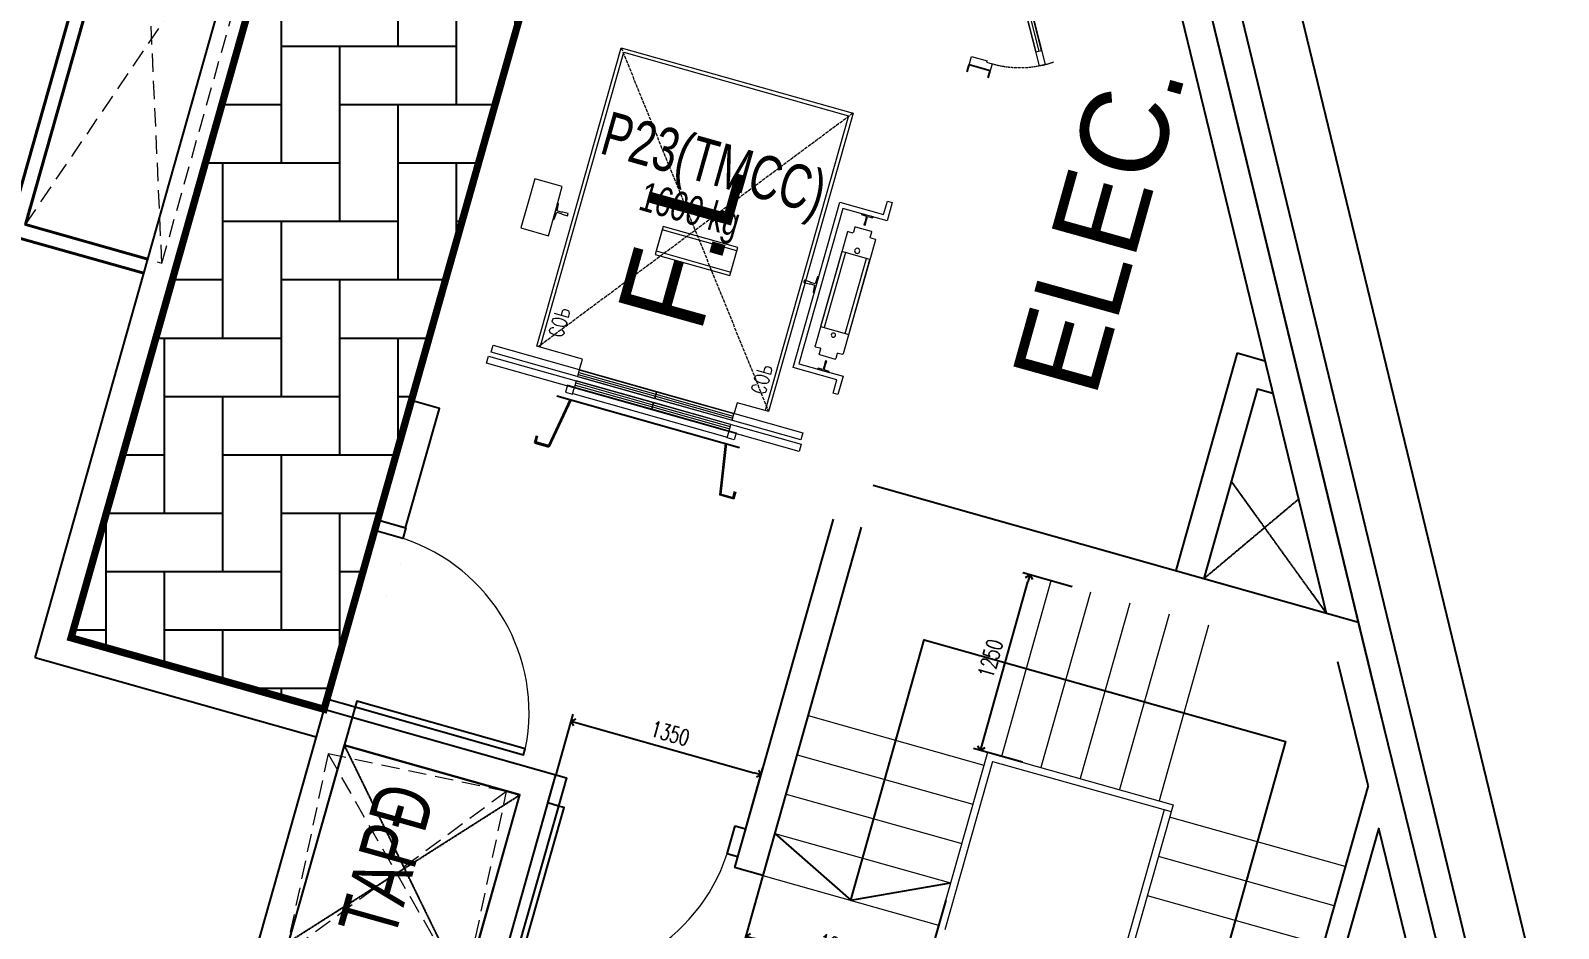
# Model space of a CAD drawing. Header units: millimetres. Extents: x -1307397 to 11565522512, y -626897 to 1138105.
# Drawn here: x 185661 to 196123, y 153094 to 159247 of the extents above; entities that cross this region are included whole.
import ezdxf
from ezdxf.enums import TextEntityAlignment as Align
from ezdxf.xclip import XClip

# ---------------------------------------------------------------- set-up
doc = ezdxf.new("R2010")
doc.units = ezdxf.units.MM
doc.header["$MEASUREMENT"] = 0
doc.header["$XCLIPFRAME"] = 0
for name, pattern in [('HIDDEN', [0.375, 0.25, -0.125]), ('Xref_NT1+NT2_MBDV Cot vach_220729$0$ACAD_ISO02W100', [15, 12, -3]), ('Xref_ST_MBDV Cot vach 30.7.2022$0$HIDDEN', [0.375, 0.25, -0.125])]:
    doc.linetypes.add(name, pattern=pattern)
for name, color, linetype in [('A-ANNO-ROOM', 50, 'Continuous'), ('A-CORE-OTLN', 160, 'Continuous'), ('A-FLOR-STRS', 1, 'Continuous'), ('A-FLOR-STRS-ARROW', 8, 'Continuous'), ('ccu12-Thay', 7, 'Continuous'), ('KT-Net manh', 139, 'Continuous'), ('KT-Tuong', 1, 'Continuous'), ('Xref_NT1+NT2_MBDV Cot vach_220729$0$ccu12-Thay', 7, 'Continuous'), ('Xref_NT1+NT2_MBDV Cot vach_220729$0$KT-Net manh', 139, 'Continuous'), ('Xref_NT1+NT2_MBDV Cot vach_220729$0$KT-Text', 7, 'Continuous'), ('Xref_ST_MBDV Cot vach 30.7.2022$0$KT-Khuat', 9, 'Xref_ST_MBDV Cot vach 30.7.2022$0$HIDDEN'), ('Xref_ST_MBDV Cot vach 30.7.2022$0$KT-Text', 7, 'Continuous')]:
    doc.layers.add(name, color=color, linetype=linetype)
for name, color, linetype, lineweight in [('A-DOOR', 1, 'Continuous', 9), ('CUA', 37, 'Continuous', 13), ('KT-Net cat', 1, 'Continuous', 40), ('SPE-MEP-HVAC', 140, 'Continuous', 0), ('Xref_NT1+NT2_MBDV Cot vach_220729$0$KT-Noi that', 36, 'Continuous', 9)]:
    doc.layers.add(name, color=color, linetype=linetype, lineweight=lineweight)
doc.styles.add('220126_HDN_HBA typical plan$0$211210_HDN_HBA_TYPICAL PLAN CORE OPT 1$0$HBA-Text', font='GOTHIC.TTF')
doc.styles.add('Xref_NT1+NT2_MBDV Cot vach_220729$0$Arial', font='arial.ttf', dxfattribs={"width": 0.7})
doc.styles.add('Xref_NT1+NT2_MBDV Cot vach_220729$0$ROMANS', font='ROMANS.SHX')
doc.styles.add('Xref_NT1+NT2_MBDV Cot vach_220729$0$xref.N.Cot vach tang N2$0$DIM', font='vnsimli.shx', dxfattribs={"width": 0.7})
doc.dimstyles.new('Xref_NT1+NT2_MBDV Cot vach_220729$0$xref.N.Cot vach tang N2$0$CCU 1-100 A1', dxfattribs={"dimscale": 100, "dimtxt": 2.2, "dimasz": 1, "dimexe": 1, "dimexo": 0, "dimgap": 1, "dimtad": 1, "dimdec": 0, "dimdsep": 46, "dimtxsty": 'Xref_NT1+NT2_MBDV Cot vach_220729$0$xref.N.Cot vach tang N2$0$DIM', "dimblk1": 'Xref_NT1+NT2_MBDV Cot vach_220729$0$xref.N.Cot vach tang N2$0$_ARCHTICK', "dimblk2": 'Xref_NT1+NT2_MBDV Cot vach_220729$0$xref.N.Cot vach tang N2$0$_ARCHTICK', "dimsah": 1, "dimcen": 0, "dimdle": 1, "dimclrd": 256, "dimclre": 256, "dimclrt": 31, "dimadec": 0, "dimazin": 0, "dimtfac": 1, "dimtdec": 0, "dimtix": 1, "dimtmove": 2, "dimatfit": 3, "dimldrblk": 'Xref_NT1+NT2_MBDV Cot vach_220729$0$xref.N.Cot vach tang N2$0$_ARCHTICK', "dimfxl": 8, "dimtolj": 1, "dimarcsym": 0})

# ---------------------------------------------------------------- blocks, each defined once
blk = doc.blocks.new('Xref_NT1+NT2_MBDV Cot vach_220729$0$TMCC')
at = {"layer": 'Xref_NT1+NT2_MBDV Cot vach_220729$0$KT-Noi that', "linetype": 'Continuous', "ltscale": 2}
for p, q in [((-1938.3, -164.7, 0), (-1932.3, -167.2, 0)), ((-1938.3, -247.2, 0), (-1938.3, -164.7, 0)), ((-1932.3, -167.2, 0), (-1930.1, -202.2, 0)), ((-1930.1, -202.2, 0), (-1905.4, -202.2, 0)), ((-1905.4, -202.2, 0), (-1895.4, -202, 0)), ((-1895.4, -202, 0), (-1870, -201.5, 0)), ((-1870, -201.5, 0), (-1870, -210.5, 0)), ((-1839.3, -261.4, 0), (-1839.3, -150.6, 0)), ((-1798.8, -146, 0), (-1834.7, -146, 0)), ((-1794.2, -141.4, 0), (-1794.2, -110.6, 0)), ((-978.4, -106, 0), (-1789.6, -106, 0)), ((-1652, -306, 0), (-1652, -106, 0)), ((-1652, -106, 0), (-1118, -106, 0)), ((-1652, -281, 0), (-1652, -131, 0)), ((-1652, -131, 0), (-1118, -131, 0)), ((-1118, -106, 0), (-1118, -306, 0)), ((-1118, -131, 0), (-1118, -281, 0)), ((-973.8, -141.4, 0), (-973.8, -110.6, 0)), ((-933.9, -146, 0), (-969.2, -146, 0)), ((-929.3, -261.4, 0), (-929.3, -150.6, 0)), ((-900, -210.5, 0), (-900, -201.5, 0)), ((-900, -201.5, 0), (-874.6, -201.5, 0)), ((-874.6, -201.5, 0), (-864.6, -202.2, 0)), ((-864.6, -202.2, 0), (-840, -202.2, 0)), ((-840, -202.2, 0), (-837.8, -167.2, 0)), ((-837.8, -167.2, 0), (-831.8, -164.7, 0)), ((-831.8, -164.7, 0), (-831.8, -247.2, 0)), ((-2515, -215, 0), (-2515, -2440, 0)), ((-2465, -215, 0), (-2515, -215, 0)), ((-2465, -2440, 0), (-2465, -215, 0)), ((-1932.3, -244.7, 0), (-1938.3, -247.2, 0)), ((-1930.1, -209.7, 0), (-1932.3, -244.7, 0)), ((-1905.4, -209.7, 0), (-1930.1, -209.7, 0)), ((-1895.4, -210.5, 0), (-1905.4, -209.7, 0)), ((-1870, -210.5, 0), (-1895.4, -210.5, 0)), ((-1798.8, -266, 0), (-1834.7, -266, 0)), ((-1794.2, -301.4, 0), (-1794.2, -270.6, 0)), ((-978.4, -306, 0), (-1789.6, -306, 0)), ((-1118, -281, 0), (-1652, -281, 0)), ((-1118, -306, 0), (-1652, -306, 0)), ((-973.8, -301.4, 0), (-973.8, -270.6, 0)), ((-933.9, -266, 0), (-969.2, -266, 0)), ((-874.6, -210, 0), (-900, -210.5, 0)), ((-864.6, -209.7, 0), (-874.6, -210, 0)), ((-840, -209.7, 0), (-864.6, -209.7, 0)), ((-837.8, -244.7, 0), (-840, -209.7, 0)), ((-831.8, -247.2, 0), (-837.8, -244.7, 0)), ((-1439.5, -419, 0), (-1442, -411, 0)), ((-1442, -411, 0), (-1328, -411, 0)), ((-1328, -411, 0), (-1330.5, -419, 0)), ((-185, -490, 0), (-2310, -490, 0)), ((-2310, -490, 0), (-2310, -515, 0)), ((-210, -515, 0), (-2310, -515, 0)), ((-2310, -515, 0), (-2310, -715, 0)), ((-1390, -423, 0), (-1439.5, -419, 0)), ((-1393, -462, 0), (-1390, -452, 0)), ((-1393, -500, 0), (-1393, -462, 0)), ((-1377, -500, 0), (-1393, -500, 0)), ((-1390, -452, 0), (-1390, -423, 0)), ((-1330.5, -419, 0), (-1380, -423, 0)), ((-1380, -423, 0), (-1380, -452, 0)), ((-1380, -452, 0), (-1377, -462, 0)), ((-1377, -462, 0), (-1377, -500, 0)), ((-210, -2115, 0), (-210, -515, 0)), ((-185, -2140, 0), (-185, -490, 0)), ((-2510, -665, 0), (-2560, -665, 0)), ((-2560, -665, 0), (-2560, -715, 0)), ((-2560, -715, 0), (-2510, -715, 0)), ((-2555, -1815, 0), (-2555, -715, 0)), ((-2510, -715, 0), (-2510, -665, 0)), ((-2310, -715, 0), (-2385, -715, 0)), ((-1485, -1000, 0), (-1285, -1000, 0)), ((-1485, -1530, 0), (-1485, -1000, 0)), ((-1460, -1000, 0), (-1310, -1000, 0)), ((-1460, -1530, 0), (-1460, -1000, 0)), ((-1310, -1000, 0), (-1310, -1530, 0)), ((-1285, -1000, 0), (-1285, -1530, 0)), ((-1285, -1530, 0), (-1485, -1530, 0)), ((-1310, -1530, 0), (-1460, -1530, 0)), ((-2560, -1865, 0), (-2560, -1815, 0)), ((-2560, -1815, 0), (-2510, -1815, 0)), ((-2510, -1865, 0), (-2560, -1865, 0)), ((-2510, -1815, 0), (-2510, -1865, 0)), ((-2385, -1815, 0), (-2310, -1815, 0)), ((-2310, -1815, 0), (-2310, -2115, 0)), ((-2310, -2115, 0), (-210, -2115, 0)), ((-2310, -2115, 0), (-2310, -2140, 0)), ((-2310, -2140, 0), (-185, -2140, 0)), ((-1393, -2218, 0), (-1393, -2180, 0)), ((-1393, -2180, 0), (-1377, -2180, 0)), ((-1377, -2180, 0), (-1377, -2218, 0)), ((-1442, -2269, 0), (-1439.5, -2261, 0)), ((-1328, -2269, 0), (-1442, -2269, 0)), ((-1439.5, -2261, 0), (-1390, -2257, 0)), ((-1390, -2228, 0), (-1393, -2218, 0)), ((-1390, -2257, 0), (-1390, -2228, 0)), ((-1377, -2218, 0), (-1380, -2228, 0)), ((-1380, -2228, 0), (-1380, -2257, 0)), ((-1380, -2257, 0), (-1330.5, -2261, 0)), ((-1330.5, -2261, 0), (-1328, -2269, 0)), ((-2515, -2440, 0), (-2465, -2440, 0))]:
    blk.add_line(p, q, dxfattribs=at)
at = {"layer": 'Xref_NT1+NT2_MBDV Cot vach_220729$0$KT-Noi that', "linetype": 'Xref_NT1+NT2_MBDV Cot vach_220729$0$ACAD_ISO02W100', "ltscale": 2}
for p, q in [((-185, -490, 0), (-2310, -2127.5, 0)), ((-185, -2140, 0), (-2310, -490, 0))]:
    blk.add_line(p, q, dxfattribs=at)
at = {"layer": 'Xref_NT1+NT2_MBDV Cot vach_220729$0$KT-Noi that', "linetype": 'Continuous', "ltscale": 2, "elevation": 0}
for points in [[(-1385, -411), (-796.8, -411), (-796.8, -100), (-701.8, -100), (-701.8, -65), (-831.8, -65), (-831.8, -381), (-1385, -381), (-1938.3, -381), (-1938.3, -65), (-2068.3, -65), (-2068.3, -100), (-1973.3, -100), (-1973.3, -411), (-1385, -411)], [(-2385, -2430), (-2385, -225), (-2435, -225), (-2435, -2430)], [(-2510, -715), (-2465, -715), (-2465, -1265), (-2510, -1265)], [(-2435, -715), (-2390, -715), (-2390, -1265), (-2435, -1265)], [(-2510, -1265), (-2465, -1265), (-2465, -1815), (-2510, -1815)], [(-2435, -1265), (-2390, -1265), (-2390, -1815), (-2435, -1815)], [(-1385, -2269), (-1210, -2269), (-1210, -2465), (-1385, -2465), (-1560, -2465), (-1560, -2269), (-1385, -2269)]]:
    blk.add_lwpolyline(points, close=True, dxfattribs=at)
for points in [[(-2495, -1265), (-2495, -715)], [(-2480, -1265), (-2480, -715)], [(-2420, -1265), (-2420, -715)], [(-2405, -1265), (-2405, -715)], [(-2495, -1815), (-2495, -1265)], [(-2480, -1815), (-2480, -1265)], [(-2420, -1815), (-2420, -1265)], [(-2405, -1815), (-2405, -1265)]]:
    blk.add_lwpolyline(points, dxfattribs=at)
at = {"layer": 'Xref_NT1+NT2_MBDV Cot vach_220729$0$KT-Noi that', "linetype": 'Continuous', "ltscale": 2}
for centre, radius in [((-1685, -206, 0), 14.5), ((-1085, -206, 0), 17.5)]:
    blk.add_circle(centre, radius, dxfattribs=at)
for centre, start, end in [((-1834.7, -150.6, 0), 90, 180), ((-1798.8, -141.4, 0), 270, 0), ((-1789.6, -110.6, 0), 90, 180), ((-978.4, -110.6, 0), 0, 90), ((-969.2, -141.4, 0), 180, 270), ((-933.9, -150.6, 0), 0, 90), ((-1834.7, -261.4, 0), 180, 270), ((-1798.8, -270.6, 0), 0, 90), ((-1789.6, -301.4, 0), 180, 270), ((-978.4, -301.4, 0), 270, 0), ((-969.2, -270.6, 0), 90, 180), ((-933.9, -261.4, 0), 270, 0)]:
    blk.add_arc(centre, 4.61, start, end, dxfattribs=at)
at = {"layer": 'Xref_NT1+NT2_MBDV Cot vach_220729$0$KT-Noi that', "linetype": 'Continuous', "ltscale": 2, "style": 'Xref_NT1+NT2_MBDV Cot vach_220729$0$ROMANS', "width": 0.75}
for p in [(-2110, -595, 0), (-2110, -2035, 0)]:
    blk.add_text('COP', height=100, dxfattribs=at).set_placement(p, align=Align.MIDDLE)
blk = doc.blocks.new('ĂERWER')
at = {"layer": 'Xref_NT1+NT2_MBDV Cot vach_220729$0$KT-Text', "extrusion": (-7.84266e-08, 2.27976e-08, 1), "style": 'Xref_NT1+NT2_MBDV Cot vach_220729$0$Arial', "oblique": 360, "width": 0.7}
blk.add_text('P23(TMCC)', height=300, rotation=344.2212, dxfattribs=at).set_placement((-32736, 139128, 0), align=Align.CENTER)
at = {"layer": 'Xref_NT1+NT2_MBDV Cot vach_220729$0$KT-Text', "style": 'Xref_NT1+NT2_MBDV Cot vach_220729$0$Arial', "width": 0.7}
blk.add_text('1600 kg', height=200, rotation=344, dxfattribs=at).set_placement((-32888, 138859, 0), align=Align.CENTER)
blk = doc.blocks.new('D--1350')
at = {"color": 8}
blk.add_arc((12617674, 597360, 0), 1254, 168.7754, 251.6859, dxfattribs=at)
at = {"layer": 'A-FLOR-STRS', "elevation": 0}
for points in [[(12617611, 597323), (12616457, 597650), (12616446, 597611), (12617600, 597284)], [(12617824, 597340), (12617804, 597268), (12617611, 597323), (12617632, 597395)], [(12617476, 596113), (12617456, 596041), (12617263, 596096), (12617284, 596168)]]:
    blk.add_lwpolyline(points, close=True, dxfattribs=at)
blk = doc.blocks.new('Xref_NT1+NT2_MBDV Cot vach_220729$0$xref.N.Cot vach tang N2$0$_Open90')
at = {"color": 0, "linetype": 'ByBlock', "lineweight": -2}
for p, q in [((0, 0), (-1, 0)), ((-0.5, 0.5), (0, 0)), ((0, 0), (-0.5, -0.5))]:
    blk.add_line(p, q, dxfattribs=at)
blk = doc.blocks.new('*D136')
at = {"layer": 'Defpoints', "color": 5, "transparency": 16777216}
for p, q in [((-3468, -31378), (-3647, -32013)), ((-2265, -31718), (-2444, -32353)), ((-3585, -31978), (-2479, -32291))]:
    blk.add_line(p, q, dxfattribs=at)
at = {"layer": 'Defpoints', "color": 0, "transparency": 16777216}
for p in [(-3468, -31378, 0), (-2265, -31718, 0), (-2431, -32305)]:
    blk.add_point(p, dxfattribs=at)
at = {"layer": 'Defpoints', "color": 5, "transparency": 16777216, "xscale": 49.99999999999999, "yscale": 49.99999999999999, "zscale": 49.99999999999999}
for p, rotation in [((-3633, -31965), 164.2098186843112), ((-2431, -32305), 344.2098186843112)]:
    blk.add_blockref('Xref_NT1+NT2_MBDV Cot vach_220729$0$xref.N.Cot vach tang N2$0$_Open90', p, dxfattribs=dict(at, rotation=rotation))
at = {"layer": 'Defpoints', "color": 5, "transparency": 16777216, "insert": (-3003, -32034), "char_height": 110, "attachment_point": 5, "rotation": 344.2098, "style": 'Xref_NT1+NT2_MBDV Cot vach_220729$0$xref.N.Cot vach tang N2$0$DIM'}
blk.add_mtext('\\A1;1250', dxfattribs=at)
blk = doc.blocks.new('Xref_NT1+NT2_MBDV Cot vach_220729$0$xref.N.Cot vach tang N2$0$_ARCHTICK')
at = {"color": 0, "linetype": 'ByBlock', "const_width": 0.15}
blk.add_lwpolyline([(-0.5, -0.5), (0.5, 0.5)], dxfattribs=at)
blk = doc.blocks.new('*D137')
at = {"layer": 'Defpoints', "color": 5, "transparency": 16777216}
for p, q in [((-1399, -29571), (-1736, -29476)), ((-2013, -30645), (-1702, -29538)), ((-1738, -30774), (-2075, -30679))]:
    blk.add_line(p, q, dxfattribs=at)
at = {"layer": 'Defpoints', "color": 0, "transparency": 16777216}
for p in [(-1688, -29490), (-1399, -29571, 0), (-1738, -30774, 0)]:
    blk.add_point(p, dxfattribs=at)
at = {"layer": 'Defpoints', "color": 5, "transparency": 16777216, "xscale": 50.00000000000001, "yscale": 50.00000000000001, "zscale": 50.00000000000001}
for p, rotation in [((-1688, -29490), 74.27272489195731), ((-2027, -30693), 254.2727248919573)]:
    blk.add_blockref('Xref_NT1+NT2_MBDV Cot vach_220729$0$xref.N.Cot vach tang N2$0$_Open90', p, dxfattribs=dict(at, rotation=rotation))
at = {"layer": 'Defpoints', "color": 5, "transparency": 16777216, "insert": (-1959, -30063), "char_height": 110, "attachment_point": 5, "rotation": 74.2727, "style": 'Xref_NT1+NT2_MBDV Cot vach_220729$0$xref.N.Cot vach tang N2$0$DIM'}
blk.add_mtext('\\A1;1250', dxfattribs=at)
blk = doc.blocks.new('*D138')
at = {"layer": 'Defpoints', "color": 5, "transparency": 16777216}
for p, q in [((-4933, -30861), (-4816, -30445)), ((-4781, -30507), (-3578, -30846)), ((-3634, -31228), (-3516, -30812))]:
    blk.add_line(p, q, dxfattribs=at)
at = {"layer": 'Defpoints', "color": 0, "transparency": 16777216}
for p in [(-4933, -30861, 0), (-3530, -30860), (-3634, -31228, 0)]:
    blk.add_point(p, dxfattribs=at)
at = {"layer": 'Defpoints', "color": 5, "transparency": 16777216, "xscale": 50, "yscale": 50, "zscale": 50}
for p, rotation in [((-4829, -30493), 164.2424887571415), ((-3530, -30860), 344.2424887571415)]:
    blk.add_blockref('Xref_NT1+NT2_MBDV Cot vach_220729$0$xref.N.Cot vach tang N2$0$_Open90', p, dxfattribs=dict(at, rotation=rotation))
at = {"layer": 'Defpoints', "color": 5, "transparency": 16777216, "insert": (-4151, -30576), "char_height": 110, "attachment_point": 5, "rotation": 344.2425, "style": 'Xref_NT1+NT2_MBDV Cot vach_220729$0$xref.N.Cot vach tang N2$0$DIM'}
blk.add_mtext('\\A1;1350', dxfattribs=at)
blk = doc.blocks.new('*U127')
blk.add_line((-147, -33), (-580, -283))
for points in [[(-800, 150), (-740, 150), (-740, 40), (-750, 40), (-750, 0), (-800, 0)], [(0, 150), (-60, 150), (-60, 40), (-50, 40), (-50, 0), (0, 0)], [(-50, 0), (-656, -350), (-676, -315), (-70, 35)], [(-137, -50), (-157, -15), (-590, -265), (-570, -300)]]:
    blk.add_lwpolyline(points, close=True)
at = {"linetype": 'HIDDEN'}
blk.add_arc((-50, 0), 700, 180, 215.0495, dxfattribs=at)
blk = doc.blocks.new('*U268')
at = {"linetype": 'HIDDEN', "ltscale": 500}
for p, q in [((-2281, 2065), (0, 0)), ((-2672, 1177), (391, 888))]:
    blk.add_line(p, q, dxfattribs=at)
blk.add_lwpolyline([(-2672, 1177), (-2281, 2065), (391, 888), (0, 0)], close=True, dxfattribs=at)
blk = doc.blocks.new('A$C99b0a125')
at = {"layer": 'KT-Net cat', "elevation": 0}
for points in [[(6803, 61217), (5869, 61481), (5021, 58478), (5954, 58214)], [(6775, 61121), (5938, 61357), (5144, 58547), (5981, 58311)]]:
    blk.add_lwpolyline(points, dxfattribs=at)
at = {"layer": 'SPE-MEP-HVAC', "linetype": 'HIDDEN', "ltscale": 1000, "xscale": -1, "rotation": 230.4488267378189}
blk.add_blockref('*U268', (5938, 61357), dxfattribs=at)
blk = doc.blocks.new('*U617')
at = {"linetype": 'HIDDEN', "ltscale": 500}
for p, q in [((1313, -1341), (0, 0)), ((1397, -94), (-84, -1247))]:
    blk.add_line(p, q, dxfattribs=at)
blk.add_lwpolyline([(1397, -94), (1313, -1341), (-84, -1247), (0, 0)], close=True, dxfattribs=at)
blk = doc.blocks.new('trucktnuoctang36')
at = {"layer": 'SPE-MEP-HVAC', "linetype": 'HIDDEN', "ltscale": 1000, "xscale": -1, "rotation": 254.2212213649985}
blk.add_blockref('*U617', (54738, 33548, 0), dxfattribs=at)
blk = doc.blocks.new('A$C300D0CFC')
at = {"layer": 'A-CORE-OTLN'}
for p, q in [((-2533.7, -17034.3, 0), (737.8, -30544.7, 0)), ((-2646.3, -17419.3, 0), (339.9, -29751.4, 0)), ((-2762.1, -28874.8), (560.8, -29813.8)), ((-3036.2, -29109.2), (-3710.4, -31495.1)), ((-2843.7, -29163.5), (-3517.9, -31549.4)), ((-5996.5, -29415.9, 0), (-5995.5, -29416.2, 0)), ((-6521.9, -30412.3, 0), (-6983.6, -32046.4)), ((-6329.4, -30466.7, 0), (-6791.2, -32100.8)), ((-6329, -30465.1, 0), (-4933.6, -30859.4, 0)), ((-6383.4, -30657.6, 0), (-5180.5, -30997.5, 0)), ((-5368.7, -32399.3, 0), (-4933.6, -30859.4, 0)), ((-5561.1, -32344.7, 0), (-5180.5, -30997.5, 0)), ((-3517.9, -31549.4, 0), (-3710.4, -31495.1, 0))]:
    blk.add_line(p, q, dxfattribs=at)
at = {"layer": 'A-CORE-OTLN', "extrusion": (-1.34554e-06, -1.62929e-06, 1)}
for p, q in [((-6094, -29629.6, 0), (-6093, -29629.9, 0)), ((-3656.2, -31303.2, 0), (-3657.7, -31308.7, 0))]:
    blk.add_line(p, q, dxfattribs=at)
at = {"layer": 'A-CORE-OTLN', "extrusion": (-1.34554e-06, -1.62929e-06, 1), "elevation": 0.1}
for points in [[(-5923.4, -28294.4), (-6155.2, -29112.9), (-5962.7, -29167.3), (-5731.2, -28348.8)], [(-6383.4, -30657.6), (-6764.1, -32005), (-5561.1, -32344.7), (-5180.5, -30997.5)]]:
    blk.add_lwpolyline(points, close=True, dxfattribs=at)
at = {"layer": 'A-CORE-OTLN', "elevation": 0}
for points in [[(628.1, -30932.7), (420.6, -30085.9)], [(738.4, -30542.5), (737.8, -30544.7)], [(628.1, -30932.7), (-165, -33739.4)], [(-20.6, -33780.2), (702.1, -31222.7)]]:
    blk.add_lwpolyline(points, dxfattribs=at)
for points in [[(871.6, -34032.4, 0.022333), (1130.4, -32876.3, 0.0868938), (1132.2, -32149.5), (641.8, -30148.5)], [(678.6, -33980, 0.022333), (933.5, -32841.4, 0.0859995), (936.2, -32190.2), (700.5, -31228.2)]]:
    blk.add_lwpolyline(points, format="xyb", dxfattribs=at)
at = {"layer": 'A-DOOR', "extrusion": (-1.34554e-06, -1.62929e-06, 1)}
for p, q in [((-1544, -29531.7, 0), (-1882.5, -30733.7, 0)), ((-1274.5, -29607.6, 0), (-1613, -30809.6, 0)), ((-1005, -29683.5, 0), (-1343.5, -30885.5, 0)), ((-735.5, -29759.4, 0), (-1074, -30961.4, 0)), ((-465.9, -29835.3, 0), (-804.4, -31037.3, 0)), ((-3206.2, -30452.9, 0), (-2003.2, -30792.8, 0)), ((-3282.3, -30722.3, 0), (-2079.3, -31062.3, 0)), ((-1978.8, -30706.6, 0), (-2332.1, -31956.8, 0)), ((-1978.8, -30706.6, 0), (-708.5, -31065.6, 0)), ((-1944.3, -30768.3, 0), (-2270.4, -31922.3, 0)), ((-1944.3, -30768.3, 0), (-721.7, -31112.5, 0)), ((-3358.4, -30991.8, 0), (-2155.4, -31331.7, 0)), ((-3434.6, -31261.2, 0), (-2231.6, -31601.2, 0)), ((-3516.1, -31549.9, 0), (-2313.2, -31889.9, 0))]:
    blk.add_line(p, q, dxfattribs=at)
at = {"layer": 'A-DOOR', "extrusion": (2.93853e-07, -2.09254e-06, 1)}
for p, q in [((-708.5, -31065.6, 0), (-1061.7, -32315.8, 0)), ((-770.2, -31100, 0), (-1096.3, -32254.1, 0))]:
    blk.add_line(p, q, dxfattribs=at)
at = {"layer": 'A-DOOR', "extrusion": (2.97615e-07, -2.09201e-06, 1)}
for p, q in [((471.1, -31488.4, 0), (-732.5, -31150.7, 0)), ((395.4, -31758, 0), (-808.2, -31420.3, 0)), ((319.8, -32027.6, 0), (-883.8, -31689.9, 0))]:
    blk.add_line(p, q, dxfattribs=at)
at = {"layer": 'A-FLOR-STRS-ARROW'}
for p, q in [((-3434.6, -31261.2, 0), (-2914.7, -31719.9, 0)), ((-2914.7, -31719.9, 0), (-2231.6, -31601.2, 0))]:
    blk.add_line(p, q, dxfattribs=at)
at = {"layer": 'A-FLOR-STRS-ARROW', "elevation": 0}
blk.add_lwpolyline([(-2914.6, -31719.7), (-2412, -29935.7), (62, -30632.7), (-628.1, -33087.3), (-2406.2, -32584.9)], dxfattribs=at)
at = {"layer": 'KT-Tuong'}
for p, q in [((-2117.9, -26043.3), (-2104.3, -25995.2)), ((-1960, -26036), (-2104.3, -25995.2)), ((-1973.5, -26084.1), (-1960, -26036)), ((-269.1, -27968.6), (-78.8, -28022.4)), ((-130.8, -28215.5), (-24.7, -28245.5))]:
    blk.add_line(p, q, dxfattribs=at)
at = {"layer": 'KT-Tuong', "extrusion": (-1.34554e-06, -1.62929e-06, 1)}
for p, q in [((-269.1, -27968.6, -0.1), (-689.2, -29460.6, -0.1)), ((-130.4, -28213.9, -0.1), (-496.7, -29515, -0.1))]:
    blk.add_line(p, q, dxfattribs=at)
at = {"layer": 'Xref_ST_MBDV Cot vach 30.7.2022$0$KT-Khuat', "linetype": 'Xref_ST_MBDV Cot vach 30.7.2022$0$HIDDEN', "ltscale": 5}
for p, q in [((-309.6, -28850.5, 0), (340.2, -29752.4, 0)), ((-496.7, -29515, -0.1), (152.1, -28970, 0))]:
    blk.add_line(p, q, dxfattribs=at)
at = {"layer": 'Xref_ST_MBDV Cot vach 30.7.2022$0$KT-Khuat', "linetype": 'Xref_ST_MBDV Cot vach 30.7.2022$0$HIDDEN', "ltscale": 5, "extrusion": (-1.34554e-06, -1.62929e-06, 1)}
for p, q in [((-6383.4, -30657.6, 0), (-5561.1, -32344.7, 0)), ((-6764.1, -32005, 0), (-5180.5, -30997.5, 0))]:
    blk.add_line(p, q, dxfattribs=at)
at = {"layer": 'A-DOOR'}
for p, rotation in [((12611302.2, 566927.9, 0), 179.9999999993667), ((592406.1, -12648685.1, 0), 90)]:
    blk.add_blockref('D--1350', p, dxfattribs=dict(at, rotation=rotation))
at = {"layer": 'CUA', "extrusion": (-5.16527e-05, 1.45956e-05, 1), "rotation": 74.22122043083151}
blk.add_blockref('*U127', (-1742.4, -25266.1, -0.3), dxfattribs=at)
at = {"layer": 'A-ANNO-ROOM', "extrusion": (1.04121e-06, -2.94176e-07, 1), "char_height": 600, "attachment_point": 2, "text_direction": (0.26887, 0.963176, 0), "style": '220126_HDN_HBA typical plan$0$211210_HDN_HBA_TYPICAL PLAN CORE OPT 1$0$HBA-Text'}
for s, insert in [('{\\C2;ELEC.}', (-1507.7, -27008.3)), ('{\\C2;F.L}', (-4366.5, -27126.7, 0))]:
    blk.add_mtext_dynamic_manual_height_columns(s, width=2474.583, gutter_width=6.25, heights=[0], dxfattribs=dict(at, insert=insert))
at = {"layer": 'Defpoints', "color": 5}
for p1, p2, distance, picture, middle in [((-1738, -30774.1, 0), (-1399.2, -29570.9, 0), 300.1, '*D137', (-1958.6, -30062.7, 0)), ((-4933, -30861.3, 0), (-3633.7, -31228, 0), 382.4, '*D138', (-4151, -30575.6, 0)), ((-3467.5, -31378.3, 0), (-2264.7, -31718.4, 0), -609.6, '*D136', (-3003.4, -32033.9, 0))]:
    dim = blk.add_aligned_dim(p1=p1, p2=p2, distance=distance, dimstyle='Xref_NT1+NT2_MBDV Cot vach_220729$0$xref.N.Cot vach tang N2$0$CCU 1-100 A1', override={"dimscale": 50, "dimblk1": 'Xref_NT1+NT2_MBDV Cot vach_220729$0$xref.N.Cot vach tang N2$0$_Open90', "dimblk2": 'Xref_NT1+NT2_MBDV Cot vach_220729$0$xref.N.Cot vach tang N2$0$_Open90', "dimclrd": 5, "dimclre": 5, "dimclrt": 5, "dimlwd": 65535, "dimlwe": 65535}, dxfattribs=at)
    dim.commit()
    dim.dimension.update_dxf_attribs({"geometry": picture, "text_midpoint": middle})

msp = doc.modelspace()

# ---------------------------------------------------------------- hatches: boundary and pattern name
at = {"layer": 'KT-Net manh'}
h = msp.add_hatch(dxfattribs=at)
h.set_pattern_fill('AR-PARQ1', color=256, scale=100)
h.set_pattern_definition([(90, (222978, 18737), (-1200, 1200), [1200, -1200]), (90, (223178, 18737), (-1200, 1200), [1200, -1200]), (90, (223378, 18737), (-1200, 1200), [1200, -1200]), (90, (223578, 18737), (-1200, 1200), [1200, -1200]), (90, (223778, 18737), (-1200, 1200), [1200, -1200]), (90, (223978, 18737), (-1200, 1200), [1200, -1200]), (90, (224178, 18737), (-1200, 1200), [1200, -1200]), (0, (222978, 19937), (1200, -1200), [1200, -1200]), (0, (222978, 20137), (1200, -1200), [1200, -1200]), (0, (222978, 20337), (1200, -1200), [1200, -1200]), (0, (222978, 20537), (1200, -1200), [1200, -1200]), (0, (222978, 20737), (1200, -1200), [1200, -1200]), (0, (222978, 20937), (1200, -1200), [1200, -1200]), (0, (222978, 21137), (1200, -1200), [1200, -1200])])
edge = h.paths.add_edge_path()
edge.add_line((191573.2, 168424.2), (184648.7, 170378.2))
edge.add_line((184648.7, 170378.2), (181355.5, 158723.9))
edge.add_line((181355.5, 158723.9), (180757, 156605.9))
edge.add_line((180757, 156605.9), (177864.8, 146370.8))
edge.add_line((177864.8, 146370.8), (177864.8, 146370.8))
edge.add_line((177864.8, 146370.8), (171982.3, 125552.7))
edge.add_line((171982.3, 125552.7), (175494.7, 124560.2))
edge.add_line((175494.7, 124560.2), (175168.4, 123405.4))
edge.add_line((175168.4, 123405.4), (166557.5, 125838.6))
edge.add_line((166557.5, 125838.6), (167080.2, 127688.4))
edge.add_line((167080.2, 127688.4), (166858.9, 128305.5))
edge.add_line((166858.9, 128305.5), (172092.6, 146973))
edge.add_line((172092.6, 146973), (172107, 146969))
edge.add_line((172107, 146969), (180119.4, 175284.7))
edge.add_line((180119.4, 175284.7), (180094.6, 175291.6))
edge.add_line((180094.6, 175291.6), (180169.5, 175480.5))
edge.add_arc((185288.3, 172961.4), 5705.1, 23.03514, 153.79635, ccw=False)
edge.add_line((190538.5, 175193.8), (191909.3, 169585.5))
edge.add_line((191909.3, 169585.5), (192235.9, 168236.9))
edge.add_line((192235.9, 168236.9), (191573.2, 168424.2))
h.paths.add_polyline_path([(179453.8, 167439.4), (182340, 166623.7), (182217.6, 166190.8), (179331.4, 167006.4)], flags=16)
h.paths.add_polyline_path([(176299.5, 156276.5), (179185.7, 155460.8), (179063.3, 155027.9), (176177.1, 155843.5)], flags=16)
h.paths.add_polyline_path([(173933.7, 147904.3), (176819.9, 147088.7), (176697.6, 146655.7), (173811.4, 147471.3)], flags=16)
h.paths.add_polyline_path([(171568, 139532.2), (174454.2, 138716.5), (174331.9, 138283.6), (171445.6, 139099.1)], flags=16)
h.paths.add_polyline_path([(169202.2, 131160), (172088.5, 130344.3), (171966.1, 129911.4), (169079.9, 130726.9)], flags=16)
at = {"layer": 'KT-Net manh', "transparency": 33554618}
h = msp.add_hatch(dxfattribs=at)
h.set_pattern_fill('AR-HBONE', color=256, scale=100, angle=45)
h.set_pattern_definition([(90, (222978, 18737), (-400, 400), [1200, -400]), (180, (222978, 19137), (-400, 400), [1200, -400])])
h.paths.add_polyline_path([(189834.1, 168870.7), (191562.7, 168368.3), (187671.1, 154595.7), (185938.7, 155085.2)])

# ---------------------------------------------------------------- linework, layer by layer
at = {"layer": 'KT-Net manh', "color": 2, "linetype": 'HIDDEN', "ltscale": 10, "const_width": 50}
msp.add_lwpolyline([(189834.1, 168870.7), (191562.7, 168368.3), (187671.1, 154595.7), (185938.7, 155085.2)], close=True, dxfattribs=at)
at = {"layer": 'KT-Tuong'}
for p, q in [((185938.7, 155085.2), (189834.1, 168870.7)), ((185691.9, 154947.1), (188377.2, 164450.3)), ((187670.9, 154595.7, 0), (185938.7, 155085.2, 0)), ((187616.5, 154403.3, 0), (185691.9, 154947.1, 0))]:
    msp.add_line(p, q, dxfattribs=at)
at = {"layer": 'Xref_NT1+NT2_MBDV Cot vach_220729$0$ccu12-Thay'}
for p, q in [((196122.9, 152085.3), (190634.8, 174750, 0)), ((195717.5, 152060), (190250.1, 174639, 0))]:
    msp.add_line(p, q, dxfattribs=at)
at = {"layer": 'Xref_NT1+NT2_MBDV Cot vach_220729$0$ccu12-Thay', "elevation": 0}
msp.add_lwpolyline([(181963.2, 104608.8), (195030.7, 150853.7, 0.0246876), (195322.8, 152130.1, 0.0868938), (195324.5, 152857), (194834.2, 154858), (190116.1, 174342.6, 0.771545), (181450.8, 174506.6), (167616.5, 125555)], format="xyb", dxfattribs=at)
at = {"layer": 'Xref_NT1+NT2_MBDV Cot vach_220729$0$KT-Net manh'}
for p, q in [((189356.3, 156717.7), (189208.6, 156400.9)), ((189265, 156743.5), (190516, 156390)), ((189361.2, 156716.3), (189211, 156395)), ((189114.9, 156422.2), (189211, 156395)), ((190419.8, 156417.2), (190379.7, 156064.8)), ((190424.8, 156415.7), (190384.8, 156068.5)), ((190475.7, 156037.6), (190379.7, 156064.8))]:
    msp.add_line(p, q, dxfattribs=at)
at = {"layer": 'Xref_NT1+NT2_MBDV Cot vach_220729$0$KT-Net manh', "elevation": 0}
for points in [[(189114.9, 156422.2), (189128.5, 156470.3)], [(189208.6, 156400.9), (189121.1, 156425.6), (189133.4, 156468.9)], [(190384.8, 156068.5), (190472.3, 156043.8), (190484.5, 156087.1)], [(190475.7, 156037.6), (190489.3, 156085.8)]]:
    msp.add_lwpolyline(points, dxfattribs=at)

# ---------------------------------------------------------------- block references
at = {"layer": 'ccu12-Thay'}
msp.add_blockref('A$C99b0a125', (180482.8, 99369.6), dxfattribs=at)
at = {"layer": 'KT-Net manh'}
msp.add_blockref('A$C300D0CFC', (194192.3, 185006.5), dxfattribs=at)
at = {"layer": 'KT-Tuong'}
msp.add_blockref('trucktnuoctang36', (133893.3, 119114.1, 0), dxfattribs=at)
at = {"layer": 'Xref_NT1+NT2_MBDV Cot vach_220729$0$KT-Noi that', "xscale": -1, "rotation": 254.2212204098468}
msp.add_blockref('Xref_NT1+NT2_MBDV Cot vach_220729$0$TMCC', (191814.8, 158724.8), dxfattribs=at)
at = {"layer": 'Xref_ST_MBDV Cot vach 30.7.2022$0$KT-Text'}
ref = msp.add_blockref('ĂERWER', (223037.6, 19067.5, 0), dxfattribs=at)
XClip(ref).set_block_clipping_path([(-148220.9455576674, 61576.5640925594), (3779.0544423326, 150958.4181779397)])

# ---------------------------------------------------------------- texts
at = {"layer": 'Xref_NT1+NT2_MBDV Cot vach_220729$0$KT-Text', "extrusion": (-2.27976e-08, -7.84266e-08, 1), "style": 'Xref_NT1+NT2_MBDV Cot vach_220729$0$Arial', "width": 0.7}
msp.add_text('TAPĐ', height=400, rotation=74.22123, dxfattribs=at).set_placement((188291, 153506.4, 0), align=Align.CENTER)

doc.saveas('drawing.dxf')
